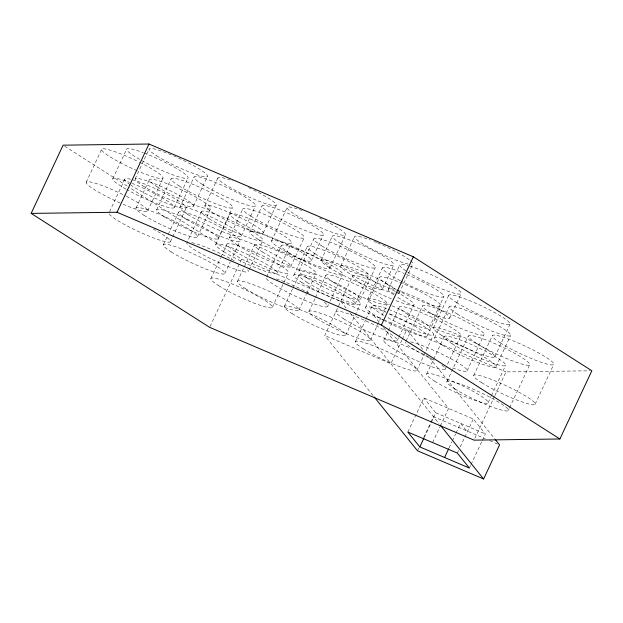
<?xml version="1.0" encoding="UTF-8"?>
<svg xmlns="http://www.w3.org/2000/svg" width="623" height="623" viewBox="0 0 623 623"><rect width="100%" height="100%" fill="white"/><g stroke="black" fill="none" stroke-linecap="round" stroke-linejoin="round"><path stroke-width="0.47" stroke-dasharray="3.12 2.34" d="M86.2 182.305L101.635 149.356M112.763 178.785L126.64 149.17M124.771 179.237L109.002 212.902A33.907 4.423 25.1 0 0 134.023 229.428A33.907 4.423 25.1 0 0 168.903 242.176A33.907 4.423 25.1 0 0 153.328 229.108M135.136 178.933L149.154 149.014M136.024 208.082L149.31 179.72M147.651 210.987L163.078 178.046M156.622 209.787L171.146 178.77M174.214 207.467L188.084 177.851M179.891 207.334L194.08 177.049M163.358 244.777L167.891 235.105M168.303 234.225L178.591 212.248M170.453 241.584L186.222 207.918M193.512 206.182L207.529 176.262M201.439 211.664L186.861 242.783A33.907 4.423 25.1 0 0 220.051 263.116A33.907 4.423 25.1 0 0 247.666 269.899M204.881 205.66L217.879 177.921M197.475 236.763L210.761 208.401M218.066 238.469L232.597 207.451M215.737 244.489L229.996 214.047M229.303 237.799L242.83 208.915M210.87 278.582L220.573 257.875M220.978 257.011L227.037 244.076M241.335 236.016L255.523 205.73M224.81 273.458L230.16 262.026M230.572 261.154L240.042 240.93M249.87 231.935L262.034 205.964M210.052 326.475L241.607 259.121L130.254 188.037M237.441 281.425L254.581 244.839M263.256 232.909L276.254 205.169M249.114 269.736L262.883 240.346M271.535 240.867L287.156 207.506M266.636 276.799L281.199 245.703M277.188 273.178L291.447 242.729M290.746 266.48L304.281 237.604M272.321 307.264L288.488 272.757M293.807 275.257L307.186 246.692M298.978 270.701L313.922 238.804M284.267 306.508L292.444 289.041M292.857 288.169L298.985 275.07M311.321 260.616L323.485 234.645M321.094 260.227L332.363 236.179M298.892 310.106L306.236 294.43M306.648 293.558L316.032 273.52M308.969 311.5L315.16 298.285M315.573 297.405L325.891 275.382M329.91 268.116L345.539 234.754M340.765 265.998L354.51 236.647M327.682 306.345L328.492 304.616M330.104 301.158L342.65 274.385M372.967 395.434L324.762 335.532L352.563 276.09A33.907 4.423 25.1 0 1 395.255 291.424M355.25 303.946L368.637 275.374M360.429 299.383L375.373 267.485M345.71 335.19L360.437 303.759M385.668 312.092A33.907 4.423 25.1 0 1 367.757 299.118L382.405 267.851M365.6 307.279L379.586 277.406M355.406 341.708L365.615 319.911M366.028 319.038L372.149 305.955M382.545 288.908L393.806 264.861M388.324 289.313L399.779 264.853M370.42 340.181L387.342 304.063M399.141 293.246L412.885 263.895M383.768 340.431L399.413 307.022M397.318 340.415L398.541 337.806M398.946 336.942L414.015 304.772M401.921 340.119L390.855 363.731L324.762 335.532M402.326 339.239L406.835 329.622L423.313 350.087M406.071 341.178L422.612 305.87M388.993 313.828A33.907 4.423 25.1 0 0 429.177 327.862L443.849 296.532M427.043 335.961L441.037 306.088M433.39 328.01L448.653 295.427M416.857 370.397L433.6 334.644M434.566 337.97L449.191 306.742M449.775 317.995L461.23 293.534M426.7 374.002L433.219 360.094M433.624 359.23L444.207 336.63M407.863 432.058L423.842 397.949L473.309 418.968L485.364 433.951L482.085 440.944M445.211 369.112L460.864 335.704M446.893 381.697L468.294 335.999M417.503 450.779L418.734 448.155M423.648 437.658L430.618 422.791M431.023 421.919L433.483 416.67L485.286 438.771M424.325 437.291L430.882 423.297M431.287 422.425L435.796 412.8L423.842 397.949M432.596 442.571L439.97 426.825M440.383 425.945L448.576 408.454L383.519 327.612M467.118 370.724L484.063 334.551M473.682 375.49L492.334 335.68M449.105 447.867L451.979 441.746M452.384 440.866L455.662 433.873M456.075 433.001L460.584 423.375L466.526 430.766M494.841 356.691L510.097 324.116M496.017 366.651L510.642 335.431M457.329 453.077L458.559 450.452M460.195 446.956L473.309 418.968M488.152 402.684L491.002 396.602M491.407 395.73L505.658 365.319M474.835 438.397L494.506 396.407M494.911 395.535L505.977 371.915L589.919 370.794M469.384 468.06L470.614 465.436M471.027 464.563L481.68 441.824M508.345 410.378L509.162 408.618M509.575 407.738L529.745 364.689M535.134 404.171L553.785 364.362M241.607 259.121L382.724 319.334M383.612 319.708L505.977 371.915M435.796 412.8L485.364 433.951M489.748 440.671L497.793 444.106M64.745 146.218L129.428 187.507M429.411 357.672L494.693 438.802M373.792 315.518L379.866 323.072M340.742 301.423L346.232 308.245M349.892 312.793L439.059 423.632M396.08 291.86A33.907 4.423 25.1 0 1 414.046 304.639A33.907 4.423 25.1 0 1 394.873 300.263M391.47 298.884A33.907 4.423 25.1 0 1 352.595 276.028M410.565 341.879A33.907 4.423 25.1 0 1 459.221 363.583A33.907 4.423 25.1 0 1 450.413 367.157M434.044 360.164A33.907 4.423 25.1 0 1 405.674 342.043M406.679 274.463A33.907 4.423 25.1 0 1 443.755 296.704A33.907 4.423 25.1 0 1 401.165 281.199M400.34 280.763A33.907 4.423 25.1 0 1 382.429 267.789A33.907 4.423 25.1 0 1 404.086 273.38M391.999 305.792A33.907 4.423 25.1 0 1 429.177 327.862M367.757 299.118A33.907 4.423 25.1 0 1 389.414 304.709M409.879 266.114A33.907 4.423 25.1 0 1 453.334 286.393A33.907 4.423 25.1 0 1 451.13 292.28A33.907 4.423 25.1 0 1 407.683 271.994M405.978 270.888A33.907 4.423 25.1 0 1 407.972 265.538M248.546 187.601A32.217 4.205 25.1 0 1 274.128 205.715A32.217 4.205 25.1 0 1 227.707 186.137A32.217 4.205 25.1 0 1 232.792 180.958M324.342 302.342A33.907 4.423 25.1 0 1 303.401 299.725A33.907 4.423 25.1 0 1 266.231 277.656M276.332 278.917A33.907 4.423 25.1 0 1 308.922 292.997M132.068 179.665A33.907 4.423 25.1 0 1 177.088 199.999A33.907 4.423 25.1 0 1 175.795 206.548A33.907 4.423 25.1 0 1 130.962 185.265M130.176 184.727A33.907 4.423 25.1 0 1 131.219 179.44M144.147 153.04A33.907 4.423 25.1 0 1 188.053 177.929A33.907 4.423 25.1 0 1 140.409 159.807A33.907 4.423 25.1 0 1 143.345 152.744M131.912 183.294A33.907 4.423 25.1 0 1 174.121 207.63A33.907 4.423 25.1 0 1 126.781 189.556M125.955 189.088A33.907 4.423 25.1 0 1 129.475 182.352M408.236 264.051A32.217 4.205 25.1 0 1 362.018 243.437A32.217 4.205 25.1 0 1 370.389 240.042M373.893 241.413A32.217 4.205 25.1 0 1 376.65 242.542M377.577 242.931A32.217 4.205 25.1 0 1 409.716 260.095M410.526 260.741A32.217 4.205 25.1 0 1 411.515 264.456M394.491 293.402A32.217 4.205 25.1 0 1 350.056 273.894A32.217 4.205 25.1 0 1 352.322 267.843A32.217 4.205 25.1 0 1 395.971 289.446M398.525 291.766A32.217 4.205 25.1 0 1 397.762 293.807M139.49 162.229A33.907 4.423 25.1 0 1 163.117 177.867A33.907 4.423 25.1 0 1 138.804 171.426M137.231 170.757A33.907 4.423 25.1 0 1 101.604 149.473A33.907 4.423 25.1 0 1 138.703 161.84M393.728 294.811A33.907 4.423 25.1 0 1 415.245 297.07A33.907 4.423 25.1 0 1 447.882 318.587A33.907 4.423 25.1 0 1 396.22 296.455M441.878 365.117A33.907 4.423 25.1 0 1 418.29 361.356A33.907 4.423 25.1 0 1 384.5 339.924A33.907 4.423 25.1 0 1 431.202 358.342M325.331 220.846A32.217 4.205 25.1 0 1 341.085 234.949A32.217 4.205 25.1 0 1 295.154 214.6A32.217 4.205 25.1 0 1 302.077 210.543M319.513 217.98A32.217 4.205 25.1 0 1 322.044 219.203M126.383 196.338A33.907 4.423 25.1 0 1 147.565 211.135A33.907 4.423 25.1 0 1 121.002 203.347M120.2 202.997A33.907 4.423 25.1 0 1 86.285 182.15A33.907 4.423 25.1 0 1 125.62 195.949M389.873 313.891A33.907 4.423 25.1 0 1 426.989 336.077A33.907 4.423 25.1 0 1 385.185 321.055M384.36 320.627A33.907 4.423 25.1 0 1 365.561 307.404A33.907 4.423 25.1 0 1 385.575 312.115M388.861 309.53A33.907 4.423 25.1 0 1 433.624 334.582A33.907 4.423 25.1 0 1 386.922 317.154M383.721 315.331A33.907 4.423 25.1 0 1 387.109 308.876M191.752 242.627A33.907 4.423 25.1 0 1 234.295 260.694M333.788 282.523A33.907 4.423 25.1 0 0 385.886 304.655A33.907 4.423 25.1 0 0 350.165 281.993A33.907 4.423 25.1 0 0 333.788 282.523M234.933 251.217A33.907 4.423 25.1 0 0 287.032 273.349A33.907 4.423 25.1 0 0 251.31 250.687A33.907 4.423 25.1 0 0 234.933 251.217M343.764 318.875A33.907 4.423 25.1 0 0 395.87 341.007A33.907 4.423 25.1 0 0 360.141 318.345A33.907 4.423 25.1 0 0 343.764 318.875M430.509 313.011A33.907 4.423 25.1 0 0 482.615 335.143A33.907 4.423 25.1 0 0 446.886 312.481A33.907 4.423 25.1 0 0 430.509 313.011M442.462 345.111A33.907 4.423 25.1 0 0 494.569 367.243A33.907 4.423 25.1 0 0 458.84 344.581A33.907 4.423 25.1 0 0 442.462 345.111M434.605 381.144A33.907 4.423 25.1 0 0 486.703 403.268A33.907 4.423 25.1 0 0 450.982 380.614A33.907 4.423 25.1 0 0 434.605 381.144M186.495 219.389A33.907 4.423 25.1 0 0 238.593 241.522A33.907 4.423 25.1 0 0 202.872 218.86A33.907 4.423 25.1 0 0 186.495 219.389M171.255 251.918A33.907 4.423 25.1 0 0 223.361 274.042A33.907 4.423 25.1 0 0 187.632 251.388A33.907 4.423 25.1 0 0 171.255 251.918M457.095 313.883A33.907 4.423 25.1 0 0 509.193 336.015A33.907 4.423 25.1 0 0 473.472 313.361A33.907 4.423 25.1 0 0 457.095 313.883M387.49 284.547A33.907 4.423 25.1 0 0 439.589 306.672A33.907 4.423 25.1 0 0 403.868 284.018A33.907 4.423 25.1 0 0 387.49 284.547M321.818 245.945A33.907 4.423 25.1 0 0 373.925 268.069A33.907 4.423 25.1 0 0 338.196 245.415A33.907 4.423 25.1 0 0 321.818 245.945M306.874 277.842A33.907 4.423 25.1 0 0 358.98 299.975A33.907 4.423 25.1 0 0 323.251 277.313A33.907 4.423 25.1 0 0 306.874 277.842M269.93 213.105A33.907 4.423 25.1 0 0 322.036 235.237A33.907 4.423 25.1 0 0 286.307 212.575A33.907 4.423 25.1 0 0 269.93 213.105M257.766 239.076A33.907 4.423 25.1 0 0 309.872 261.201A33.907 4.423 25.1 0 0 274.143 238.547A33.907 4.423 25.1 0 0 257.766 239.076M316.873 318.641A33.907 4.423 25.1 0 0 368.972 340.773A33.907 4.423 25.1 0 0 333.243 318.112A33.907 4.423 25.1 0 0 316.873 318.641M156.653 155.797A32.217 4.205 25.1 0 0 206.151 176.815A32.217 4.205 25.1 0 0 172.213 155.291A32.217 4.205 25.1 0 0 156.653 155.797M142.636 185.716A32.217 4.205 25.1 0 0 192.133 206.743A32.217 4.205 25.1 0 0 158.195 185.218A32.217 4.205 25.1 0 0 142.636 185.716M476.198 343.141A33.907 4.423 25.1 0 0 528.296 365.273A33.907 4.423 25.1 0 0 492.567 342.619A33.907 4.423 25.1 0 0 476.198 343.141M164.519 216.929A33.907 4.423 25.1 0 0 216.617 239.053A33.907 4.423 25.1 0 0 180.896 216.399A33.907 4.423 25.1 0 0 164.519 216.929M289.095 252.845A33.907 4.423 25.1 0 0 341.202 274.977A33.907 4.423 25.1 0 0 305.472 252.315A33.907 4.423 25.1 0 0 289.095 252.845M245.345 288.566A33.907 4.423 25.1 0 0 297.444 310.69A33.907 4.423 25.1 0 0 261.715 288.036A33.907 4.423 25.1 0 0 245.345 288.566M481.587 382.631A33.907 4.423 25.1 0 0 533.685 404.763A33.907 4.423 25.1 0 0 497.964 382.101A33.907 4.423 25.1 0 0 481.587 382.631M454.79 388.838A33.907 4.423 25.1 0 0 506.888 410.962A33.907 4.423 25.1 0 0 471.167 388.308A33.907 4.423 25.1 0 0 454.79 388.838M500.23 342.821A33.907 4.423 25.1 0 0 552.336 364.953A33.907 4.423 25.1 0 0 516.607 342.292A33.907 4.423 25.1 0 0 500.23 342.821M452.103 343.771A33.907 4.423 25.1 0 0 504.209 365.903A33.907 4.423 25.1 0 0 468.48 343.25A33.907 4.423 25.1 0 0 452.103 343.771M340.259 243.32A33.907 4.423 25.1 0 0 392.358 265.453A33.907 4.423 25.1 0 0 356.636 242.791A33.907 4.423 25.1 0 0 340.259 243.32M328.999 267.368A33.907 4.423 25.1 0 0 381.097 289.493A33.907 4.423 25.1 0 0 345.376 266.839A33.907 4.423 25.1 0 0 328.999 267.368M157.206 186.853A33.907 4.423 25.1 0 0 209.312 208.985A33.907 4.423 25.1 0 0 173.583 186.332A33.907 4.423 25.1 0 0 157.206 186.853M212.388 212.443A32.217 4.205 25.1 0 0 261.886 233.469A32.217 4.205 25.1 0 0 227.948 211.945A32.217 4.205 25.1 0 0 212.388 212.443M315.09 253.834A33.907 4.423 25.1 0 0 367.188 275.958A33.907 4.423 25.1 0 0 331.467 253.304A33.907 4.423 25.1 0 0 315.09 253.834M301.703 282.398A33.907 4.423 25.1 0 0 353.802 304.53A33.907 4.423 25.1 0 0 318.08 281.876A33.907 4.423 25.1 0 0 301.703 282.398M262.478 251.98A33.907 4.423 25.1 0 0 314.584 274.104A33.907 4.423 25.1 0 0 278.855 251.451A33.907 4.423 25.1 0 0 262.478 251.98M218.774 285.716A33.907 4.423 25.1 0 0 270.873 307.848A33.907 4.423 25.1 0 0 235.151 285.194A33.907 4.423 25.1 0 0 218.774 285.716M201.977 184.19A33.907 4.423 25.1 0 0 254.075 206.314A33.907 4.423 25.1 0 0 218.354 183.66A33.907 4.423 25.1 0 0 201.977 184.19M187.788 214.476A33.907 4.423 25.1 0 0 239.886 236.608A33.907 4.423 25.1 0 0 204.165 213.946A33.907 4.423 25.1 0 0 187.788 214.476M456.55 302.568A33.907 4.423 25.1 0 0 508.648 324.7A33.907 4.423 25.1 0 0 472.927 302.046A33.907 4.423 25.1 0 0 456.55 302.568M279.034 247.65A32.217 4.205 25.1 0 0 328.531 268.677A32.217 4.205 25.1 0 0 294.593 247.152A32.217 4.205 25.1 0 0 279.034 247.65M292.164 313.649A33.907 4.423 25.1 0 0 344.262 335.774A33.907 4.423 25.1 0 0 308.541 313.12A33.907 4.423 25.1 0 0 292.164 313.649M306.89 282.211A33.907 4.423 25.1 0 0 358.988 304.343A33.907 4.423 25.1 0 0 323.267 281.689A33.907 4.423 25.1 0 0 306.89 282.211M407.317 314.163A33.907 4.423 25.1 0 0 459.416 336.295A33.907 4.423 25.1 0 0 423.687 313.634A33.907 4.423 25.1 0 0 407.317 314.163M179.05 185.911A33.907 4.423 25.1 0 0 231.149 208.043A33.907 4.423 25.1 0 0 195.42 185.381A33.907 4.423 25.1 0 0 179.05 185.911M237.893 221.188A33.907 4.423 25.1 0 0 289.999 243.32A33.907 4.423 25.1 0 0 254.27 220.659A33.907 4.423 25.1 0 0 237.893 221.188M209.336 218.805A33.907 4.423 25.1 0 0 261.434 240.93A33.907 4.423 25.1 0 0 225.713 218.276A33.907 4.423 25.1 0 0 209.336 218.805M250.726 216.056A33.907 4.423 25.1 0 0 302.833 238.188A33.907 4.423 25.1 0 0 267.103 215.535A33.907 4.423 25.1 0 0 250.726 216.056M441.286 335.151A33.907 4.423 25.1 0 0 493.393 357.275A33.907 4.423 25.1 0 0 457.664 334.621A33.907 4.423 25.1 0 0 441.286 335.151M223.634 251.63A33.907 4.423 25.1 0 0 275.732 273.762A33.907 4.423 25.1 0 0 240.011 251.108A33.907 4.423 25.1 0 0 223.634 251.63M363.302 348.849A33.907 4.423 25.1 0 0 415.401 370.981A33.907 4.423 25.1 0 0 379.68 348.327A33.907 4.423 25.1 0 0 363.302 348.849M237.199 244.94A33.907 4.423 25.1 0 0 289.298 267.072A33.907 4.423 25.1 0 0 253.577 244.411A33.907 4.423 25.1 0 0 237.199 244.94M143.921 215.223A33.907 4.423 25.1 0 0 196.027 237.347A33.907 4.423 25.1 0 0 160.298 214.694A33.907 4.423 25.1 0 0 143.921 215.223"/><path stroke-width="0.93" d="M31.15 213.401L63.11 145.175L148.983 144.022L413.353 256.816L591.85 370.763L559.89 438.989L474.017 440.142L209.647 327.348L31.15 213.401L117.023 212.248L381.393 325.042L559.89 438.989M117.023 212.248L148.983 144.022M381.393 325.042L413.353 256.816M419.816 446.917L407.863 432.058L457.329 453.077L469.384 468.06L419.816 446.917L423.913 438.164M444.604 457.484L448.7 448.739M374.182 396.944L417.503 450.779L483.596 478.978L499.576 444.869L495.308 439.558M440.274 425.151L483.596 478.978"/></g></svg>
